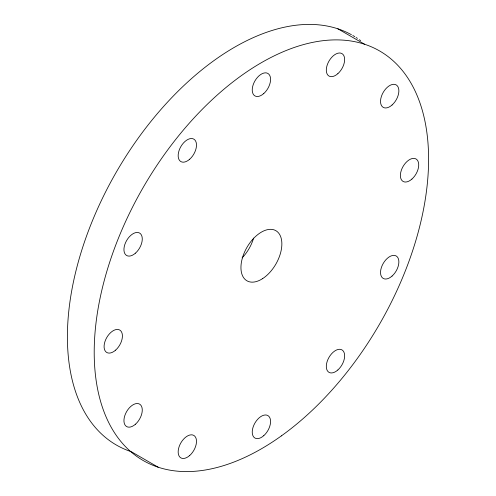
<?xml version="1.0" encoding="UTF-8"?>
<svg xmlns="http://www.w3.org/2000/svg" width="496" height="496" viewBox="0 0 496 496"><rect width="100%" height="100%" fill="white"/><g stroke="black" fill="none" stroke-linecap="round" stroke-linejoin="round"><path stroke-width="0.74" d="M337.85 28.805L364.659 44.28M158.15 467.195L131.341 451.72A236.449 136.512 -60 0 1 108.86 185.603A236.449 136.512 -60 0 1 351.422 34.701M356.122 37.504A236.449 136.512 -60 0 1 357.424 38.366M359.352 39.705A236.449 136.512 -60 0 1 360.617 40.629M352.786 35.47A236.449 136.512 -60 0 1 354.801 36.673M253.586 238.092A28.935 16.703 -60 0 1 242.141 257.858M281.375 435.885A236.449 136.512 -60 0 0 395.176 62.694A236.449 136.512 -60 0 0 107.657 268.634A236.449 136.512 -60 0 0 281.375 435.885M135.476 253.14A12.97 7.49 -60 0 0 139.587 233.046A12.97 7.49 -60 0 0 124.248 246.655A12.97 7.49 -60 0 0 135.476 253.14M262.713 278.56A28.935 16.703 -60 0 0 278.43 232.81A28.935 16.703 -60 0 0 243.071 255.843A28.935 16.703 -60 0 0 262.713 278.56M135.476 424.204A12.97 7.49 -60 0 0 139.587 404.11A12.97 7.49 -60 0 0 124.248 417.719A12.97 7.49 -60 0 0 135.476 424.204M189.701 455.508A12.97 7.49 -60 0 0 193.818 435.42A12.97 7.49 -60 0 0 178.473 449.023A12.97 7.49 -60 0 0 189.701 455.508M115.63 350.126A12.97 7.49 -60 0 0 119.741 330.038A12.97 7.49 -60 0 0 104.396 343.641A12.97 7.49 -60 0 0 115.63 350.126M263.779 435.662A12.97 7.49 -60 0 0 267.89 415.574A12.97 7.49 -60 0 0 252.545 429.176A12.97 7.49 -60 0 0 263.779 435.662M337.85 369.979A12.97 7.49 -60 0 0 341.961 349.891A12.97 7.49 -60 0 0 326.616 363.494A12.97 7.49 -60 0 0 337.85 369.979M392.076 276.055A12.97 7.49 -60 0 0 396.186 255.967A12.97 7.49 -60 0 0 380.841 269.57A12.97 7.49 -60 0 0 392.076 276.055M411.922 179.068A12.97 7.49 -60 0 0 416.032 158.974A12.97 7.49 -60 0 0 400.694 172.583A12.97 7.49 -60 0 0 411.922 179.068M392.076 104.991A12.97 7.49 -60 0 0 396.186 84.903A12.97 7.49 -60 0 0 380.841 98.506A12.97 7.49 -60 0 0 392.076 104.991M337.85 73.681A12.97 7.49 -60 0 0 341.961 53.593A12.97 7.49 -60 0 0 326.616 67.202A12.97 7.49 -60 0 0 337.85 73.681M263.779 93.533A12.97 7.49 -60 0 0 267.89 73.439A12.97 7.49 -60 0 0 252.545 87.048A12.97 7.49 -60 0 0 263.779 93.533M189.701 159.216A12.97 7.49 -60 0 0 193.818 139.128A12.97 7.49 -60 0 0 178.473 152.731A12.97 7.49 -60 0 0 189.701 159.216"/></g></svg>
